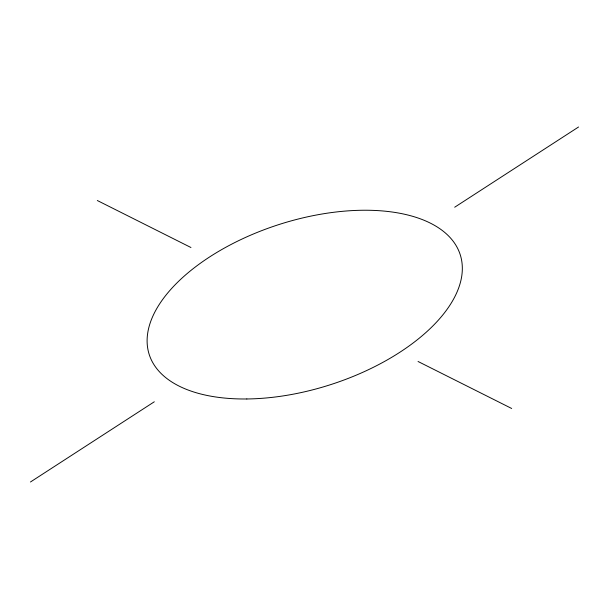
<?xml version="1.0" encoding="UTF-8"?>
<svg xmlns="http://www.w3.org/2000/svg" width="609" height="609" viewBox="0 0 609 609"><rect width="100%" height="100%" fill="white"/><g stroke="black" fill="none" stroke-linecap="round" stroke-linejoin="round"><path stroke-width="0.91" d="M30.45 482.001L154.305 401.78M454.695 207.22L578.55 126.999M97.318 200.521L190.952 247.513M418.048 361.487L511.682 408.479M246.835 398.971A163.311 84.111 -17.8 0 0 460.617 256.001A163.311 84.111 -17.8 0 0 206.71 258.863A163.311 84.111 -17.8 0 0 246.835 398.971"/></g></svg>
